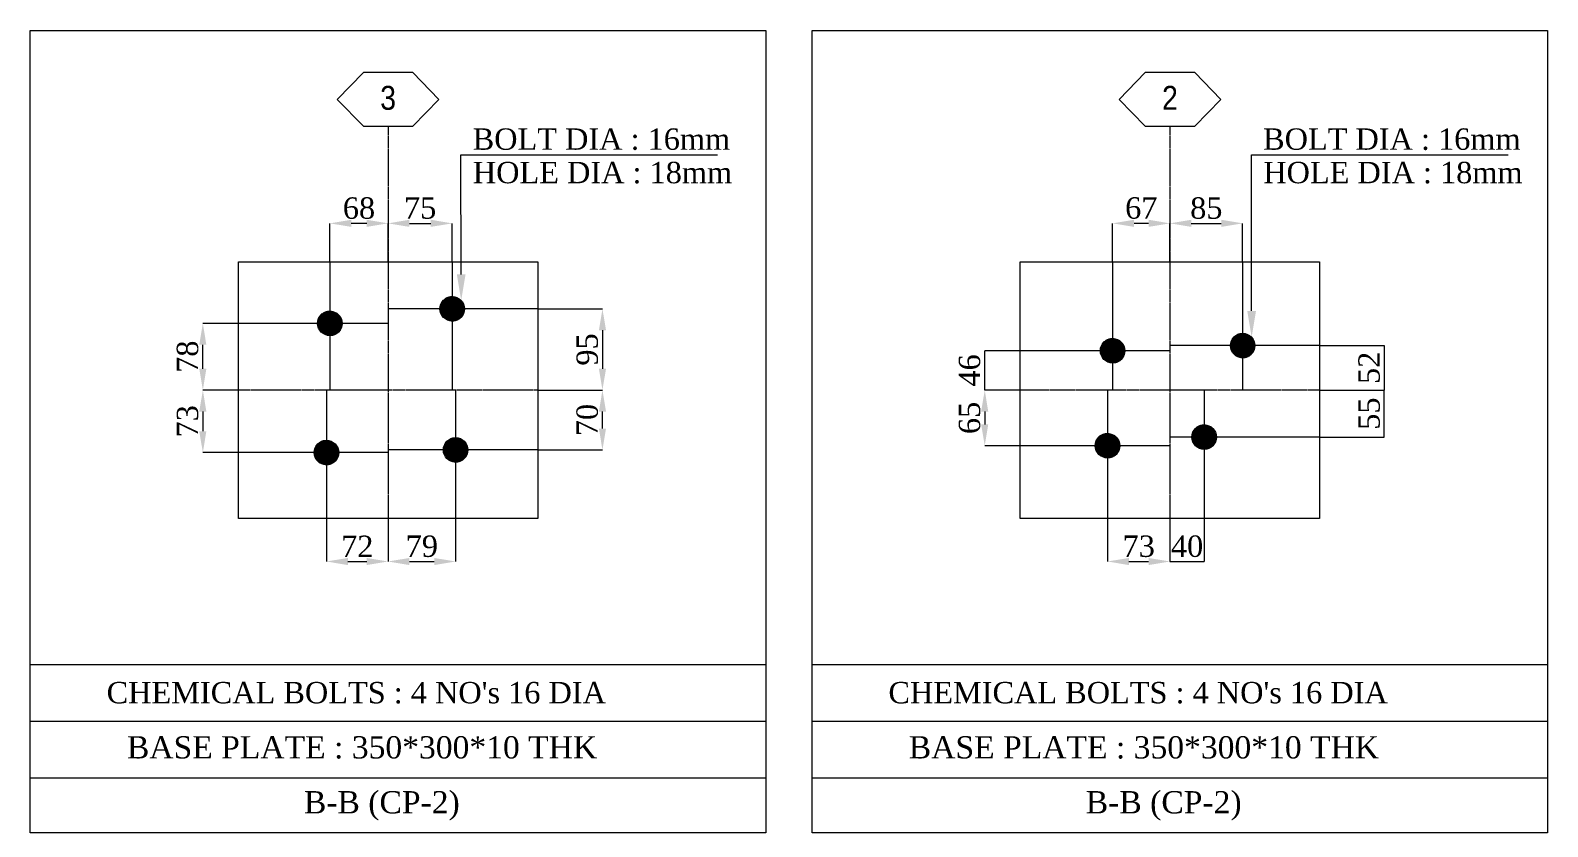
# Model space of a CAD drawing. Header units: millimetres. Extents: x 0 to 13151789, y -1482478 to 0.
# Drawn here: x 12598957 to 12600731, y -1357419 to -1356488 of the extents above; entities that cross this region are included whole.
import ezdxf

# ---------------------------------------------------------------- set-up
doc = ezdxf.new("R2010")
doc.units = ezdxf.units.MM
doc.header["$LTSCALE"] = 0.4
doc.header["$MEASUREMENT"] = 0
doc.header["$PDMODE"] = 66
doc.linetypes.add('CENTER', pattern=[2, 1.25, -0.25, 0.25, -0.25])
doc.linetypes.add('XKITLINE03', pattern=[6, 3, -1, 1, -1])
doc.layers.get('Defpoints').update_dxf_attribs({"lineweight": 0})
for name, color, linetype, lineweight in [('Bolt', 255, 'Continuous', 0), ('Grid', 202, 'CENTER', 0), ('HATCH', 8, 'Continuous', 0), ('Layer 1', 7, 'Continuous', 0), ('Other object type', 1, 'Continuous', 0), ('TEXT', 7, 'Continuous', 0)]:
    doc.layers.add(name, color=color, linetype=linetype, lineweight=lineweight)
doc.styles.add('ARIAL_', font='arial.ttf')
doc.styles.add('style2', font='ARIALN.TTF')
doc.styles.add('TNROMAN', font='times.ttf')
doc.dimstyles.new('shahid', dxfattribs={"dimtxt": 37.0005, "dimasz": 20, "dimexe": 8, "dimexo": 10, "dimgap": 5, "dimtad": 3, "dimdec": 0, "dimrnd": 1, "dimzin": 0, "dimdsep": 46, "dimtxsty": 'style2', "dimcen": 0.09, "dimclrt": 1, "dimadec": 0, "dimazin": 0, "dimtfac": 1, "dimtdec": 0, "dimtix": 1, "dimtmove": 1, "dimatfit": 3, "dimfxl": 1, "dimtolj": 1, "dimtzin": 0, "dimlwd": 5, "dimlwe": 5, "dimarcsym": 0})

# ---------------------------------------------------------------- blocks, each defined once
blk = doc.blocks.new('*D408')
at = {"layer": 'Defpoints', "color": 0, "linetype": 'ByBlock', "lineweight": 0, "ltscale": 0.0025, "transparency": 16777216}
for p in [(12599307.6, -1356713.4), (12599307.6, -1356758.3), (12599375.6, -1356758.3)]:
    blk.add_point(p, dxfattribs=at)
at = {"layer": 'Layer 1', "color": 8, "linetype": 'ByBlock', "lineweight": 5, "ltscale": 0.0025, "transparency": 16777216}
for p, q in [((12599307.6, -1356758.3), (12599307.6, -1356713.4)), ((12599350.6, -1356713.4), (12599332.6, -1356713.4)), ((12599375.6, -1356758.3), (12599375.6, -1356713.4))]:
    blk.add_line(p, q, dxfattribs=at)
at = {"layer": 'Layer 1', "color": 8, "linetype": 'ByBlock', "lineweight": 0, "ltscale": 0.0025, "transparency": 16777216}
for points in [[(12599332.6, -1356709.2), (12599332.6, -1356717.5), (12599307.6, -1356713.4)], [(12599350.6, -1356709.2), (12599350.6, -1356717.5), (12599375.6, -1356713.4)]]:
    blk.add_solid(points, dxfattribs=at)
at = {"layer": 'Layer 1', "color": 2, "linetype": 'ByBlock', "lineweight": 0, "ltscale": 0.0025, "transparency": 16777216, "insert": (12599341.6, -1356695.7), "char_height": 25, "attachment_point": 5, "style": 'TNROMAN'}
blk.add_mtext('\\A1;68', dxfattribs=at)
blk = doc.blocks.new('*D409')
at = {"layer": 'Defpoints', "color": 0, "linetype": 'ByBlock', "lineweight": 0, "ltscale": 0.0025, "transparency": 16777216}
for p in [(12599450.6, -1356713.4), (12599375.6, -1356758.3), (12599450.6, -1356758.3)]:
    blk.add_point(p, dxfattribs=at)
at = {"layer": 'Layer 1', "color": 8, "linetype": 'ByBlock', "lineweight": 5, "ltscale": 0.0025, "transparency": 16777216}
for p, q in [((12599375.6, -1356758.3), (12599375.6, -1356713.4)), ((12599400.6, -1356713.4), (12599425.6, -1356713.4)), ((12599450.6, -1356758.3), (12599450.6, -1356713.4))]:
    blk.add_line(p, q, dxfattribs=at)
at = {"layer": 'Layer 1', "color": 8, "linetype": 'ByBlock', "lineweight": 0, "ltscale": 0.0025, "transparency": 16777216}
for points in [[(12599400.6, -1356709.2), (12599400.6, -1356717.5), (12599375.6, -1356713.4)], [(12599425.6, -1356709.2), (12599425.6, -1356717.5), (12599450.6, -1356713.4)]]:
    blk.add_solid(points, dxfattribs=at)
at = {"layer": 'Layer 1', "color": 2, "linetype": 'ByBlock', "lineweight": 0, "ltscale": 0.0025, "transparency": 16777216, "insert": (12599413.1, -1356695.6), "char_height": 25, "attachment_point": 5, "style": 'TNROMAN'}
blk.add_mtext('\\A1;75', dxfattribs=at)
blk = doc.blocks.new('*D412')
at = {"layer": 'Defpoints', "color": 0, "linetype": 'ByBlock', "lineweight": 0, "ltscale": 0.0025, "transparency": 16777216}
for p in [(12599550.6, -1356813.3), (12599550.6, -1356908.3), (12599626.2, -1356908.3)]:
    blk.add_point(p, dxfattribs=at)
at = {"layer": 'Layer 1', "color": 8, "linetype": 'ByBlock', "lineweight": 5, "ltscale": 0.0025, "transparency": 16777216}
for p, q in [((12599550.6, -1356813.3), (12599626.2, -1356813.3)), ((12599626.2, -1356838.3), (12599626.2, -1356883.3)), ((12599550.6, -1356908.3), (12599626.2, -1356908.3))]:
    blk.add_line(p, q, dxfattribs=at)
at = {"layer": 'Layer 1', "color": 8, "linetype": 'ByBlock', "lineweight": 0, "ltscale": 0.0025, "transparency": 16777216}
for points in [[(12599622.1, -1356838.3), (12599630.4, -1356838.3), (12599626.2, -1356813.3)], [(12599622.1, -1356883.3), (12599630.4, -1356883.3), (12599626.2, -1356908.3)]]:
    blk.add_solid(points, dxfattribs=at)
at = {"layer": 'Layer 1', "color": 2, "linetype": 'ByBlock', "lineweight": 0, "ltscale": 0.0025, "transparency": 16777216, "insert": (12599608.5, -1356860.8), "char_height": 25, "attachment_point": 5, "rotation": 90, "style": 'TNROMAN'}
blk.add_mtext('\\A1;95', dxfattribs=at)
blk = doc.blocks.new('*D410')
at = {"layer": 'Defpoints', "color": 0, "linetype": 'ByBlock', "lineweight": 0, "ltscale": 0.0025, "transparency": 16777216}
for p in [(12599550.6, -1356908.3), (12599626.2, -1356908.3), (12599550.6, -1356978.2)]:
    blk.add_point(p, dxfattribs=at)
at = {"layer": 'Layer 1', "color": 8, "linetype": 'ByBlock', "lineweight": 5, "ltscale": 0.0025, "transparency": 16777216}
for p, q in [((12599550.6, -1356908.3), (12599626.2, -1356908.3)), ((12599626.2, -1356953.2), (12599626.2, -1356933.3)), ((12599550.6, -1356978.2), (12599626.2, -1356978.2))]:
    blk.add_line(p, q, dxfattribs=at)
at = {"layer": 'Layer 1', "color": 8, "linetype": 'ByBlock', "lineweight": 0, "ltscale": 0.0025, "transparency": 16777216}
for points in [[(12599622.1, -1356933.3), (12599630.4, -1356933.3), (12599626.2, -1356908.3)], [(12599622.1, -1356953.2), (12599630.4, -1356953.2), (12599626.2, -1356978.2)]]:
    blk.add_solid(points, dxfattribs=at)
at = {"layer": 'Layer 1', "color": 2, "linetype": 'ByBlock', "lineweight": 0, "ltscale": 0.0025, "transparency": 16777216, "insert": (12599608.5, -1356943.3), "char_height": 25, "attachment_point": 5, "rotation": 90, "style": 'TNROMAN'}
blk.add_mtext('\\A1;70', dxfattribs=at)
blk = doc.blocks.new('*D411')
at = {"layer": 'Defpoints', "color": 0, "linetype": 'ByBlock', "lineweight": 0, "ltscale": 0.0025, "transparency": 16777216}
for p in [(12599375.6, -1357058.3), (12599454.6, -1357058.3), (12599454.6, -1357108.6)]:
    blk.add_point(p, dxfattribs=at)
at = {"layer": 'Layer 1', "color": 8, "linetype": 'ByBlock', "lineweight": 5, "ltscale": 0.0025, "transparency": 16777216}
for p, q in [((12599375.6, -1357058.3), (12599375.6, -1357108.6)), ((12599454.6, -1357058.3), (12599454.6, -1357108.6)), ((12599400.6, -1357108.6), (12599429.6, -1357108.6))]:
    blk.add_line(p, q, dxfattribs=at)
at = {"layer": 'Layer 1', "color": 8, "linetype": 'ByBlock', "lineweight": 0, "ltscale": 0.0025, "transparency": 16777216}
for points in [[(12599400.6, -1357104.5), (12599400.6, -1357112.8), (12599375.6, -1357108.6)], [(12599429.6, -1357104.5), (12599429.6, -1357112.8), (12599454.6, -1357108.6)]]:
    blk.add_solid(points, dxfattribs=at)
at = {"layer": 'Layer 1', "color": 2, "linetype": 'ByBlock', "lineweight": 0, "ltscale": 0.0025, "transparency": 16777216, "insert": (12599415.1, -1357090.9), "char_height": 25, "attachment_point": 5, "style": 'TNROMAN'}
blk.add_mtext('\\A1;79', dxfattribs=at)
blk = doc.blocks.new('*D413')
at = {"layer": 'Defpoints', "color": 0, "linetype": 'ByBlock', "lineweight": 0, "ltscale": 0.0025, "transparency": 16777216}
for p in [(12599159.1, -1356830.3), (12599200.6, -1356830.3), (12599200.6, -1356908.3)]:
    blk.add_point(p, dxfattribs=at)
at = {"layer": 'Layer 1', "color": 8, "linetype": 'ByBlock', "lineweight": 5, "ltscale": 0.0025, "transparency": 16777216}
for p, q in [((12599200.6, -1356830.3), (12599159.1, -1356830.3)), ((12599159.1, -1356883.3), (12599159.1, -1356855.3)), ((12599200.6, -1356908.3), (12599159.1, -1356908.3))]:
    blk.add_line(p, q, dxfattribs=at)
at = {"layer": 'Layer 1', "color": 8, "linetype": 'ByBlock', "lineweight": 0, "ltscale": 0.0025, "transparency": 16777216}
for points in [[(12599154.9, -1356855.3), (12599163.2, -1356855.3), (12599159.1, -1356830.3)], [(12599154.9, -1356883.3), (12599163.2, -1356883.3), (12599159.1, -1356908.3)]]:
    blk.add_solid(points, dxfattribs=at)
at = {"layer": 'Layer 1', "color": 2, "linetype": 'ByBlock', "lineweight": 0, "ltscale": 0.0025, "transparency": 16777216, "insert": (12599141.3, -1356869.3), "char_height": 25, "attachment_point": 5, "rotation": 90, "style": 'TNROMAN'}
blk.add_mtext('\\A1;78', dxfattribs=at)
blk = doc.blocks.new('*D414')
at = {"layer": 'Defpoints', "color": 0, "lineweight": 0, "transparency": 16777216}
for p in [(12599200.6, -1356908.3), (12599159.1, -1356981.3), (12599200.6, -1356981.3)]:
    blk.add_point(p, dxfattribs=at)
at = {"layer": 'Layer 1', "color": 8, "lineweight": 5, "transparency": 16777216}
for p, q in [((12599200.6, -1356908.3), (12599159.1, -1356908.3)), ((12599159.1, -1356933.3), (12599159.1, -1356956.3)), ((12599200.6, -1356981.3), (12599159.1, -1356981.3))]:
    blk.add_line(p, q, dxfattribs=at)
at = {"layer": 'Layer 1', "color": 8, "lineweight": 0, "transparency": 16777216}
for points in [[(12599154.9, -1356933.3), (12599163.2, -1356933.3), (12599159.1, -1356908.3)], [(12599154.9, -1356956.3), (12599163.2, -1356956.3), (12599159.1, -1356981.3)]]:
    blk.add_solid(points, dxfattribs=at)
at = {"layer": 'Layer 1', "color": 2, "lineweight": 0, "transparency": 16777216, "insert": (12599141.3, -1356944.8), "char_height": 25, "attachment_point": 5, "rotation": 90, "style": 'TNROMAN'}
blk.add_mtext('\\A1;73', dxfattribs=at)
blk = doc.blocks.new('*D415')
at = {"layer": 'Defpoints', "color": 0, "linetype": 'ByBlock', "lineweight": 0, "ltscale": 0.0025, "transparency": 16777216}
for p in [(12599303.6, -1357058.3), (12599375.6, -1357058.3), (12599375.6, -1357108.6)]:
    blk.add_point(p, dxfattribs=at)
at = {"layer": 'Layer 1', "color": 8, "linetype": 'ByBlock', "lineweight": 5, "ltscale": 0.0025, "transparency": 16777216}
for p, q in [((12599303.6, -1357058.3), (12599303.6, -1357108.6)), ((12599375.6, -1357058.3), (12599375.6, -1357108.6)), ((12599328.6, -1357108.6), (12599350.6, -1357108.6))]:
    blk.add_line(p, q, dxfattribs=at)
at = {"layer": 'Layer 1', "color": 8, "linetype": 'ByBlock', "lineweight": 0, "ltscale": 0.0025, "transparency": 16777216}
for points in [[(12599328.6, -1357104.5), (12599328.6, -1357112.8), (12599303.6, -1357108.6)], [(12599350.6, -1357104.5), (12599350.6, -1357112.8), (12599375.6, -1357108.6)]]:
    blk.add_solid(points, dxfattribs=at)
at = {"layer": 'Layer 1', "color": 2, "linetype": 'ByBlock', "lineweight": 0, "ltscale": 0.0025, "transparency": 16777216, "insert": (12599339.6, -1357090.9), "char_height": 25, "attachment_point": 5, "style": 'TNROMAN'}
blk.add_mtext('\\A1;72', dxfattribs=at)
blk = doc.blocks.new('*D424')
at = {"layer": 'Defpoints', "color": 0, "linetype": 'ByBlock', "lineweight": 0, "ltscale": 0.0025, "transparency": 16777216}
for p in [(12600222.6, -1356713.4), (12600222.6, -1356758.3), (12600289.6, -1356758.3)]:
    blk.add_point(p, dxfattribs=at)
at = {"layer": 'Layer 1', "color": 8, "linetype": 'ByBlock', "lineweight": 5, "ltscale": 0.0025, "transparency": 16777216}
for p, q in [((12600222.6, -1356758.3), (12600222.6, -1356713.4)), ((12600264.6, -1356713.4), (12600247.6, -1356713.4)), ((12600289.6, -1356758.3), (12600289.6, -1356713.4))]:
    blk.add_line(p, q, dxfattribs=at)
at = {"layer": 'Layer 1', "color": 8, "linetype": 'ByBlock', "lineweight": 0, "ltscale": 0.0025, "transparency": 16777216}
for points in [[(12600247.6, -1356709.2), (12600247.6, -1356717.5), (12600222.6, -1356713.4)], [(12600264.6, -1356709.2), (12600264.6, -1356717.5), (12600289.6, -1356713.4)]]:
    blk.add_solid(points, dxfattribs=at)
at = {"layer": 'Layer 1', "color": 2, "linetype": 'ByBlock', "lineweight": 0, "ltscale": 0.0025, "transparency": 16777216, "insert": (12600256.1, -1356695.6), "char_height": 25, "attachment_point": 5, "style": 'TNROMAN'}
blk.add_mtext('\\A1;67', dxfattribs=at)
blk = doc.blocks.new('*D425')
at = {"layer": 'Defpoints', "color": 0, "linetype": 'ByBlock', "lineweight": 0, "ltscale": 0.0025, "transparency": 16777216}
for p in [(12600374.6, -1356713.4), (12600289.6, -1356758.3), (12600374.6, -1356758.3)]:
    blk.add_point(p, dxfattribs=at)
at = {"layer": 'Layer 1', "color": 8, "linetype": 'ByBlock', "lineweight": 5, "ltscale": 0.0025, "transparency": 16777216}
for p, q in [((12600289.6, -1356758.3), (12600289.6, -1356713.4)), ((12600314.6, -1356713.4), (12600349.6, -1356713.4)), ((12600374.6, -1356758.3), (12600374.6, -1356713.4))]:
    blk.add_line(p, q, dxfattribs=at)
at = {"layer": 'Layer 1', "color": 8, "linetype": 'ByBlock', "lineweight": 0, "ltscale": 0.0025, "transparency": 16777216}
for points in [[(12600314.6, -1356709.2), (12600314.6, -1356717.5), (12600289.6, -1356713.4)], [(12600349.6, -1356709.2), (12600349.6, -1356717.5), (12600374.6, -1356713.4)]]:
    blk.add_solid(points, dxfattribs=at)
at = {"layer": 'Layer 1', "color": 2, "linetype": 'ByBlock', "lineweight": 0, "ltscale": 0.0025, "transparency": 16777216, "insert": (12600332.1, -1356695.7), "char_height": 25, "attachment_point": 5, "style": 'TNROMAN'}
blk.add_mtext('\\A1;85', dxfattribs=at)
blk = doc.blocks.new('*D428')
at = {"layer": 'Defpoints', "color": 0, "linetype": 'ByBlock', "lineweight": 0, "ltscale": 0.0025, "transparency": 16777216}
for p in [(12600464.6, -1356856.3), (12600464.6, -1356908.3), (12600540.2, -1356908.3)]:
    blk.add_point(p, dxfattribs=at)
at = {"layer": 'Layer 1', "color": 8, "linetype": 'ByBlock', "lineweight": 5, "ltscale": 0.0025, "transparency": 16777216}
for p, q in [((12600464.6, -1356856.3), (12600540.2, -1356856.3)), ((12600540.2, -1356856.3), (12600540.2, -1356908.3)), ((12600464.6, -1356908.3), (12600540.2, -1356908.3))]:
    blk.add_line(p, q, dxfattribs=at)
at = {"layer": 'Layer 1', "color": 2, "linetype": 'ByBlock', "lineweight": 0, "ltscale": 0.0025, "transparency": 16777216, "insert": (12600522.5, -1356882.3), "char_height": 25, "attachment_point": 5, "rotation": 90, "style": 'TNROMAN'}
blk.add_mtext('\\A1;52', dxfattribs=at)
blk = doc.blocks.new('*D426')
at = {"layer": 'Defpoints', "color": 0, "linetype": 'ByBlock', "lineweight": 0, "ltscale": 0.0025, "transparency": 16777216}
for p in [(12600464.6, -1356908.3), (12600540.2, -1356908.3), (12600464.6, -1356963.2)]:
    blk.add_point(p, dxfattribs=at)
at = {"layer": 'Layer 1', "color": 8, "linetype": 'ByBlock', "lineweight": 5, "ltscale": 0.0025, "transparency": 16777216}
for p, q in [((12600464.6, -1356908.3), (12600540.2, -1356908.3)), ((12600540.2, -1356963.2), (12600540.2, -1356908.3)), ((12600464.6, -1356963.2), (12600540.2, -1356963.2))]:
    blk.add_line(p, q, dxfattribs=at)
at = {"layer": 'Layer 1', "color": 2, "linetype": 'ByBlock', "lineweight": 0, "ltscale": 0.0025, "transparency": 16777216, "insert": (12600522.5, -1356935.8), "char_height": 25, "attachment_point": 5, "rotation": 90, "style": 'TNROMAN'}
blk.add_mtext('\\A1;55', dxfattribs=at)
blk = doc.blocks.new('*D427')
at = {"layer": 'Defpoints', "color": 0, "linetype": 'ByBlock', "lineweight": 0, "ltscale": 0.0025, "transparency": 16777216}
for p in [(12600289.6, -1357058.3), (12600329.6, -1357058.3), (12600329.6, -1357108.6)]:
    blk.add_point(p, dxfattribs=at)
at = {"layer": 'Layer 1', "color": 8, "linetype": 'ByBlock', "lineweight": 5, "ltscale": 0.0025, "transparency": 16777216}
for p, q in [((12600289.6, -1357058.3), (12600289.6, -1357108.6)), ((12600329.6, -1357058.3), (12600329.6, -1357108.6)), ((12600289.6, -1357108.6), (12600329.6, -1357108.6))]:
    blk.add_line(p, q, dxfattribs=at)
at = {"layer": 'Layer 1', "color": 2, "linetype": 'ByBlock', "lineweight": 0, "ltscale": 0.0025, "transparency": 16777216, "insert": (12600309.6, -1357090.9), "char_height": 25, "attachment_point": 5, "style": 'TNROMAN'}
blk.add_mtext('\\A1;40', dxfattribs=at)
blk = doc.blocks.new('*D429')
at = {"layer": 'Defpoints', "color": 0, "linetype": 'ByBlock', "lineweight": 0, "ltscale": 0.0025, "transparency": 16777216}
for p in [(12600073.1, -1356862.3), (12600114.6, -1356862.3), (12600114.6, -1356908.3)]:
    blk.add_point(p, dxfattribs=at)
at = {"layer": 'Layer 1', "color": 8, "linetype": 'ByBlock', "lineweight": 5, "ltscale": 0.0025, "transparency": 16777216}
for p, q in [((12600114.6, -1356862.3), (12600073.1, -1356862.3)), ((12600073.1, -1356908.3), (12600073.1, -1356862.3)), ((12600114.6, -1356908.3), (12600073.1, -1356908.3))]:
    blk.add_line(p, q, dxfattribs=at)
at = {"layer": 'Layer 1', "color": 2, "linetype": 'ByBlock', "lineweight": 0, "ltscale": 0.0025, "transparency": 16777216, "insert": (12600055.4, -1356885.3), "char_height": 25, "attachment_point": 5, "rotation": 90, "style": 'TNROMAN'}
blk.add_mtext('\\A1;46', dxfattribs=at)
blk = doc.blocks.new('*D430')
at = {"layer": 'Defpoints', "color": 0, "lineweight": 0, "transparency": 16777216}
for p in [(12600114.6, -1356908.3), (12600073.1, -1356973.3), (12600114.6, -1356973.3)]:
    blk.add_point(p, dxfattribs=at)
at = {"layer": 'Layer 1', "color": 8, "lineweight": 5, "transparency": 16777216}
for p, q in [((12600114.6, -1356908.3), (12600073.1, -1356908.3)), ((12600073.1, -1356933.3), (12600073.1, -1356948.3)), ((12600114.6, -1356973.3), (12600073.1, -1356973.3))]:
    blk.add_line(p, q, dxfattribs=at)
at = {"layer": 'Layer 1', "color": 8, "lineweight": 0, "transparency": 16777216}
for points in [[(12600068.9, -1356933.3), (12600077.2, -1356933.3), (12600073.1, -1356908.3)], [(12600068.9, -1356948.3), (12600077.2, -1356948.3), (12600073.1, -1356973.3)]]:
    blk.add_solid(points, dxfattribs=at)
at = {"layer": 'Layer 1', "color": 2, "lineweight": 0, "transparency": 16777216, "insert": (12600055.4, -1356940.8), "char_height": 25, "attachment_point": 5, "rotation": 90, "style": 'TNROMAN'}
blk.add_mtext('\\A1;65', dxfattribs=at)
blk = doc.blocks.new('*D431')
at = {"layer": 'Defpoints', "color": 0, "linetype": 'ByBlock', "lineweight": 0, "ltscale": 0.0025, "transparency": 16777216}
for p in [(12600216.6, -1357058.3), (12600289.6, -1357058.3), (12600289.6, -1357108.6)]:
    blk.add_point(p, dxfattribs=at)
at = {"layer": 'Layer 1', "color": 8, "linetype": 'ByBlock', "lineweight": 5, "ltscale": 0.0025, "transparency": 16777216}
for p, q in [((12600216.6, -1357058.3), (12600216.6, -1357108.6)), ((12600289.6, -1357058.3), (12600289.6, -1357108.6)), ((12600241.6, -1357108.6), (12600264.6, -1357108.6))]:
    blk.add_line(p, q, dxfattribs=at)
at = {"layer": 'Layer 1', "color": 8, "linetype": 'ByBlock', "lineweight": 0, "ltscale": 0.0025, "transparency": 16777216}
for points in [[(12600241.6, -1357104.5), (12600241.6, -1357112.8), (12600216.6, -1357108.6)], [(12600264.6, -1357104.5), (12600264.6, -1357112.8), (12600289.6, -1357108.6)]]:
    blk.add_solid(points, dxfattribs=at)
at = {"layer": 'Layer 1', "color": 2, "linetype": 'ByBlock', "lineweight": 0, "ltscale": 0.0025, "transparency": 16777216, "insert": (12600253.1, -1357090.9), "char_height": 25, "attachment_point": 5, "style": 'TNROMAN'}
blk.add_mtext('\\A1;73', dxfattribs=at)

msp = doc.modelspace()

# ---------------------------------------------------------------- hatches: boundary and pattern name
at = {"layer": 'HATCH', "lineweight": 0}
h = msp.add_hatch(dxfattribs=at)
h.set_pattern_fill('ANSI31', color=8)
h.set_pattern_definition([(45, (4997027.17824, -2043113.36687), (-0.0883883476483, 0.0883883476483), [])])
h.paths.add_polyline_path([(12599436.3, -1356813.3, 1), (12599464.9, -1356813.3, 1)])
h = msp.add_hatch(dxfattribs=at)
h.set_pattern_fill('ANSI31', color=8)
h.set_pattern_definition([(45, (4997034.21325, -2043130.36687), (-0.0883883476483, 0.0883883476483), [])])
h.paths.add_polyline_path([(12599321.9, -1356830.3, -1), (12599293.3, -1356830.3, -1)])
h = msp.add_hatch(dxfattribs=at)
h.set_pattern_fill('ANSI31', color=8)
h.set_pattern_definition([(45, (4997949.20554, -2043162.36687), (-0.0883883476483, 0.0883883476483), [])])
h.paths.add_polyline_path([(12600236.9, -1356862.3, -1), (12600208.3, -1356862.3, -1)])
h = msp.add_hatch(dxfattribs=at)
h.set_pattern_fill('ANSI31', color=8)
h.set_pattern_definition([(45, (4997951.17054, -2043156.36687), (-0.0883883476483, 0.0883883476483), [])])
h.paths.add_polyline_path([(12600360.3, -1356856.3, 1), (12600388.9, -1356856.3, 1)])
h = msp.add_hatch(dxfattribs=at)
h.set_pattern_fill('ANSI31', color=8)
h.set_pattern_definition([(45, (4997943.17054, -2043273.36687), (-0.0883883476483, 0.0883883476483), [])])
h.paths.add_polyline_path([(12600230.9, -1356973.3, -1), (12600202.3, -1356973.3, -1)])
h = msp.add_hatch(dxfattribs=at)
h.set_pattern_fill('ANSI31', color=8)
h.set_pattern_definition([(45, (4997906.17054, -2043263.23554), (-0.0883883476483, 0.0883883476483), [])])
h.paths.add_polyline_path([(12600315.3, -1356963.2, 1), (12600343.9, -1356963.2, 1)])
h = msp.add_hatch(dxfattribs=at)
h.set_pattern_fill('ANSI31', color=8)
h.set_pattern_definition([(45, (4997030.17824, -2043281.36687), (-0.0883883476483, 0.0883883476483), [])])
h.paths.add_polyline_path([(12599317.9, -1356981.3, -1), (12599289.3, -1356981.3, -1)])
h = msp.add_hatch(dxfattribs=at)
h.set_pattern_fill('ANSI31', color=8)
h.set_pattern_definition([(45, (4997031.17824, -2043278.23554), (-0.0883883476483, 0.0883883476483), [])])
h.paths.add_polyline_path([(12599440.3, -1356978.2, 1), (12599468.9, -1356978.2, 1)])

# ---------------------------------------------------------------- linework, layer by layer
at = {"layer": 'Bolt', "lineweight": 0, "ltscale": 20}
for points in [[(12599456, -1356773), (12599461.1, -1356803.6), (12599466.2, -1356773)], [(12600380, -1356815.8), (12600385.1, -1356846.5), (12600390.2, -1356815.8)]]:
    msp.add_solid(points, dxfattribs=at)
at = {"layer": 'Grid', "linetype": 'XKITLINE03', "lineweight": 0}
for p, q in [((12599375.6, -1356599.7), (12599375.6, -1357077.5)), ((12600289.6, -1356599.7), (12600289.6, -1357077.5)), ((12599550.6, -1356908.3), (12599200.6, -1356908.3)), ((12600464.6, -1356908.3), (12600114.6, -1356908.3))]:
    msp.add_line(p, q, dxfattribs=at)
at = {"layer": 'Grid', "linetype": 'XKITLINE03', "lineweight": 0, "ltscale": 350}
for points in [[(12599346.7, -1356599.7), (12599404.5, -1356599.7), (12599434.9, -1356568.5), (12599404.5, -1356536.9), (12599346.7, -1356536.9), (12599316.3, -1356568.5)], [(12600260.7, -1356599.7), (12600318.5, -1356599.7), (12600348.9, -1356568.5), (12600318.5, -1356536.9), (12600260.7, -1356536.9), (12600230.3, -1356568.5)]]:
    msp.add_lwpolyline(points, close=True, dxfattribs=at)
at = {"layer": 'Layer 1', "linetype": 'ByBlock', "lineweight": 0, "ltscale": 0.0025}
for points in [[(12599550.6, -1357058.3), (12599200.6, -1357058.3), (12599200.6, -1356758.3), (12599550.6, -1356758.3)], [(12600464.6, -1357058.3), (12600114.6, -1357058.3), (12600114.6, -1356758.3), (12600464.6, -1356758.3)]]:
    msp.add_lwpolyline(points, close=True, dxfattribs=at)
at = {"layer": 'Other object type', "color": 241, "lineweight": 0}
for p, q in [((12599307.6, -1356758.3), (12599307.6, -1356908.3)), ((12599450.6, -1356758.3), (12599450.6, -1356908.3)), ((12600222.6, -1356758.3), (12600222.6, -1356908.3)), ((12600374.6, -1356758.3), (12600374.6, -1356908.3)), ((12599550.6, -1356813.3), (12599375.6, -1356813.3)), ((12599375.6, -1356830.3), (12599200.6, -1356830.3)), ((12600289.6, -1356862.3), (12600114.6, -1356862.3)), ((12600464.6, -1356856.3), (12600289.6, -1356856.3)), ((12599303.6, -1356908.3), (12599303.6, -1357058.3)), ((12599454.6, -1356908), (12599454.6, -1357058)), ((12600216.6, -1356908.3), (12600216.6, -1357058.3)), ((12600329.6, -1356908), (12600329.6, -1357058)), ((12600289.6, -1356973.3), (12600114.6, -1356973.3)), ((12600464.6, -1356963.2), (12600289.6, -1356963.2)), ((12599375.6, -1356981.3), (12599200.6, -1356981.3)), ((12599550.6, -1356978.2), (12599375.6, -1356978.2)), ((12598957.4, -1357229.2), (12599817.1, -1357229.2)), ((12599871.4, -1357229.2), (12600731.1, -1357229.2)), ((12598957.4, -1357295.3), (12599817.1, -1357295.3)), ((12599871.4, -1357295.3), (12600731.1, -1357295.3)), ((12598957.4, -1357361.4), (12599817.1, -1357361.4)), ((12599871.4, -1357361.4), (12600731.1, -1357361.4))]:
    msp.add_line(p, q, dxfattribs=at)
for points in [[(12598957.4, -1356487.8), (12599817.1, -1356487.8), (12599817.1, -1357425.6), (12598957.4, -1357425.6)], [(12599871.4, -1356487.8), (12600731.1, -1356487.8), (12600731.1, -1357425.6), (12599871.4, -1357425.6)]]:
    msp.add_lwpolyline(points, close=True, dxfattribs=at)
at = {"layer": 'Other object type', "color": 8, "lineweight": 0}
for centre in [(12599450.6, -1356813.3), (12599307.6, -1356830.3), (12600222.6, -1356862.3), (12600374.6, -1356856.3), (12600216.6, -1356973.3), (12600329.6, -1356963.2), (12599303.6, -1356981.3), (12599454.6, -1356978.2)]:
    msp.add_circle(centre, 14.3, dxfattribs=at)
at = {"layer": 'TEXT', "lineweight": 0}
for p, q in [((12599460.8, -1356633.2), (12599760.8, -1356633.2)), ((12599461.1, -1356773), (12599460.8, -1356633.2)), ((12600384.8, -1356633.2), (12600684.8, -1356633.2)), ((12600385.1, -1356815.8), (12600384.8, -1356633.2))]:
    msp.add_line(p, q, dxfattribs=at)

# ---------------------------------------------------------------- texts
at = {"layer": 'Grid', "color": 2, "lineweight": 0, "style": 'ARIAL_', "width": 0.85}
for s, p in [('3', (12599366.4, -1356580.7)), ('2', (12600280.4, -1356580.7))]:
    msp.add_text(s, height=28, dxfattribs=at).set_placement(p)
at = {"layer": 'TEXT', "lineweight": 0, "style": 'TNROMAN'}
for s, height, p in [('BOLT DIA : 16mm ', 25, (12599474.5, -1356627.4)), ('BOLT DIA : 16mm ', 25, (12600398.5, -1356627.4)), ('HOLE DIA : 18mm', 25, (12599474.7, -1356666.5)), ('HOLE DIA : 18mm', 25, (12600398.7, -1356666.5)), ("CHEMICAL BOLTS : 4 NO's 16 DIA ", 25, (12599046.6, -1357274.4)), ("CHEMICAL BOLTS : 4 NO's 16 DIA ", 25, (12599960.5, -1357274.4)), ('BASE PLATE : 350*300*10 THK', 26, (12599070.3, -1357338.8)), ('BASE PLATE : 350*300*10 THK', 26, (12599984.3, -1357338.8)), ('B-B (CP-2)', 26, (12599277.2, -1357403)), ('B-B (CP-2)', 26, (12600191.2, -1357403))]:
    msp.add_text(s, height=height, dxfattribs=at).set_placement(p)

# ---------------------------------------------------------------- dimensions: what is measured, and where the dimension line sits
at = {"layer": 'Layer 1', "linetype": 'ByBlock', "lineweight": 0, "ltscale": 0.0025}
for base, p1, p2, angle, picture, middle in [((12599307.6, -1356713.4), (12599375.6, -1356758.3), (12599307.6, -1356758.3), 180, '*D408', (12599341.6, -1356695.7)), ((12600222.6, -1356713.4), (12600289.6, -1356758.3), (12600222.6, -1356758.3), 180, '*D424', (12600256.1, -1356695.6)), ((12599626.2, -1356908.3), (12599550.6, -1356813.3), (12599550.6, -1356908.3), 90, '*D412', (12599608.5, -1356860.8)), ((12599159.1, -1356830.3), (12599200.6, -1356908.3), (12599200.6, -1356830.3), 90, '*D413', (12599141.3, -1356869.3)), ((12600073.1, -1356862.3), (12600114.6, -1356908.3), (12600114.6, -1356862.3), 90, '*D429', (12600055.4, -1356885.3)), ((12600540.2, -1356908.3), (12600464.6, -1356856.3), (12600464.6, -1356908.3), 90, '*D428', (12600522.5, -1356882.3)), ((12599626.2, -1356908.3), (12599550.6, -1356978.2), (12599550.6, -1356908.3), 270, '*D410', (12599608.5, -1356943.3)), ((12600540.2, -1356908.3), (12600464.6, -1356963.2), (12600464.6, -1356908.3), 270, '*D426', (12600522.5, -1356935.8))]:
    dim = msp.add_linear_dim(base=base, p1=p1, p2=p2, angle=angle, dimstyle='shahid', override={"dimtxt": 25, "dimasz": 25, "dimexe": 0, "dimexo": 0, "dimtxsty": 'TNROMAN', "dimclrd": 8, "dimclre": 8, "dimclrt": 2}, dxfattribs=at)
    dim.commit()
    dim.dimension.update_dxf_attribs({"geometry": picture, "text_midpoint": middle})
for base, p1, p2, picture, middle in [((12599450.6, -1356713.4), (12599375.6, -1356758.3), (12599450.6, -1356758.3), '*D409', (12599413.1, -1356695.6)), ((12600374.6, -1356713.4), (12600289.6, -1356758.3), (12600374.6, -1356758.3), '*D425', (12600332.1, -1356695.7)), ((12599375.6, -1357108.6), (12599303.6, -1357058.3), (12599375.6, -1357058.3), '*D415', (12599339.6, -1357090.9)), ((12599454.6, -1357108.6), (12599375.6, -1357058.3), (12599454.6, -1357058.3), '*D411', (12599415.1, -1357090.9)), ((12600289.6, -1357108.6), (12600216.6, -1357058.3), (12600289.6, -1357058.3), '*D431', (12600253.1, -1357090.9)), ((12600329.6, -1357108.6), (12600289.6, -1357058.3), (12600329.6, -1357058.3), '*D427', (12600309.6, -1357090.9))]:
    dim = msp.add_linear_dim(base=base, p1=p1, p2=p2, dimstyle='shahid', override={"dimtxt": 25, "dimasz": 25, "dimexe": 0, "dimexo": 0, "dimtxsty": 'TNROMAN', "dimclrd": 8, "dimclre": 8, "dimclrt": 2}, dxfattribs=at)
    dim.commit()
    dim.dimension.update_dxf_attribs({"geometry": picture, "text_midpoint": middle})
at = {"layer": 'Layer 1', "color": 241, "lineweight": 0}
for base, p1, p2, picture, middle in [((12599159.1, -1356981.3), (12599200.6, -1356908.3), (12599200.6, -1356981.3), '*D414', (12599141.3, -1356944.8)), ((12600073.1, -1356973.3), (12600114.6, -1356908.3), (12600114.6, -1356973.3), '*D430', (12600055.4, -1356940.8))]:
    dim = msp.add_linear_dim(base=base, p1=p1, p2=p2, angle=90, dimstyle='shahid', override={"dimtxt": 25, "dimasz": 25, "dimexe": 0, "dimexo": 0, "dimtxsty": 'TNROMAN', "dimclrd": 8, "dimclre": 8, "dimclrt": 2}, dxfattribs=at)
    dim.commit()
    dim.dimension.update_dxf_attribs({"geometry": picture, "text_midpoint": middle})

doc.saveas('drawing.dxf')
